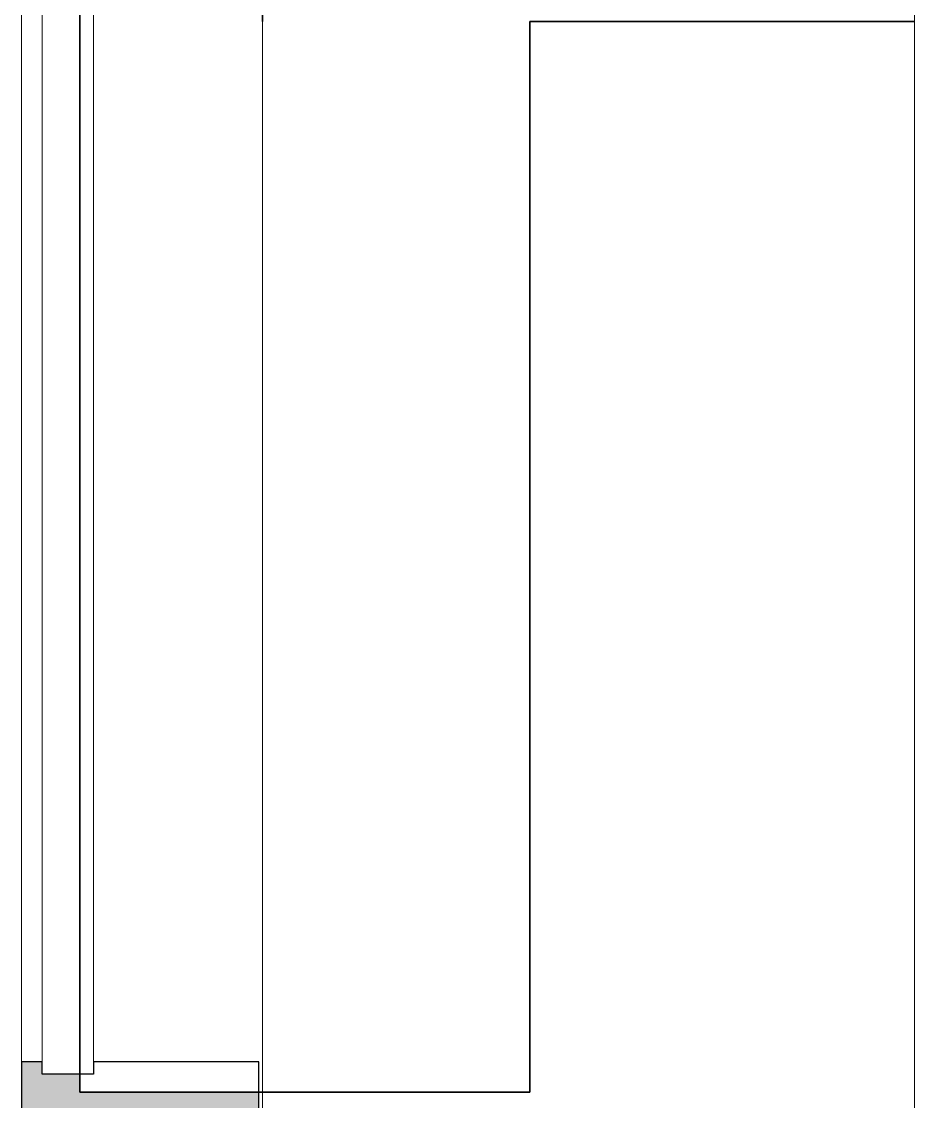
# Model space of a CAD drawing. Header units: millimetres. Extents: x -2128 to 116635, y -18248 to 18481.
# Drawn here: x 114987 to 115721, y 11392 to 12280 of the extents above; entities that cross this region are included whole.
import ezdxf

# ---------------------------------------------------------------- set-up
doc = ezdxf.new("R2010")
doc.units = ezdxf.units.MM
for name, color, linetype, lineweight in [('A-DETL-GENF', 7, 'Continuous', 9), ('A-FLOR-1', 7, 'Continuous', 35), ('A-GLAZ-1', 7, 'Continuous', 5), ('A-GLAZ-CURT-1', 7, 'Continuous', 5), ('A-GLAZ-CWMG', 7, 'Continuous', 9), ('A-GLAZ-CWMG-1', 7, 'Continuous', 25), ('A-WALL', 7, 'Continuous', 5), ('I-WALL', 7, 'Continuous', 5), ('I-WALL-1', 7, 'Continuous', 35)]:
    doc.layers.add(name, color=color, linetype=linetype, lineweight=lineweight)

# ---------------------------------------------------------------- blocks, each defined once
blk = doc.blocks.new('Прямоугольный импост - Рядовой 50х195-39561558-АР2_Фасад в А-Г копия 1')
at = {"layer": 'A-GLAZ-CWMG'}
for p, q in [((10219, 13730), (10250, 13730)), ((10202, 11425), (10202, 13680))]:
    blk.add_line(p, q, dxfattribs=at)
blk = doc.blocks.new('PNS_Панель прямоугольная - Нр_Стемалит - 42 мм-39561648-АР2_Фасад в А-Г копия 1')
at = {"layer": 'A-GLAZ-1'}
for p, q in [((10261, 13690), (10219, 13690)), ((10219, 13690), (10219, 11415)), ((10261, 11415), (10261, 13690)), ((10219, 11415), (10261, 11415))]:
    blk.add_line(p, q, dxfattribs=at)
blk = doc.blocks.new('Прямоугольный импост - Рядовой 50х195-39561515-АР2_Фасад в А-Г копия 1')
at = {"layer": 'A-GLAZ-CWMG'}
blk.add_hatch(color=256, dxfattribs=at).paths.add_polyline_path([(10397, 11375), (10397, 11400), (10250, 11400), (10250, 11415), (10219, 11415), (10219, 11425), (10202, 11425), (10202, 11375), (10219, 11375), (10219, 11385), (10261, 11385), (10261, 11375), (10393.75, 11375)], flags=0)
at = {"layer": 'A-GLAZ-CWMG-1'}
for p, q in [((10219, 11425), (10202, 11425)), ((10202, 11425), (10202, 11375)), ((10219, 11415), (10219, 11425)), ((10397, 11425), (10261, 11425)), ((10261, 11425), (10261, 11415)), ((10397, 11375), (10397, 11425)), ((10261, 11415), (10219, 11415)), ((10219, 11375), (10219, 11385)), ((10219, 11385), (10261, 11385)), ((10261, 11385), (10261, 11375)), ((10202, 11375), (10219, 11375)), ((10261, 11375), (10397, 11375))]:
    blk.add_line(p, q, dxfattribs=at)
blk = doc.blocks.new('DET_L_Линия разрыва - М100-35794277-АР2_Фасад в А-Г копия 1')
at = {"layer": 'A-DETL-GENF'}
blk.add_line((10936.13, 17334.21), (10936.13, 8070.02), dxfattribs=at)

msp = doc.modelspace()

# ---------------------------------------------------------------- linework, layer by layer
at = {"layer": 'A-FLOR-1'}
for p, q in [((115185.17, 12520), (115185.17, 12280)), ((115405.17, 12280), (115721.31, 12280))]:
    msp.add_line(p, q, dxfattribs=at)
at = {"layer": 'A-WALL'}
for p, q in [((115185.17, 11400), (115185.17, 12280)), ((115185.17, 12280), (115185.17, 11400))]:
    msp.add_line(p, q, dxfattribs=at)
at = {"layer": 'I-WALL'}
msp.add_line((115185.17, 11400), (115185.17, 8870), dxfattribs=at)
at = {"layer": 'I-WALL-1'}
for p, q in [((115035.17, 13780), (115035.17, 11400)), ((115405.17, 11400), (115405.17, 12280)), ((115035.17, 11400), (115405.17, 11400))]:
    msp.add_line(p, q, dxfattribs=at)

# ---------------------------------------------------------------- block references
at = {"layer": 'A-DETL-GENF'}
msp.add_blockref('DET_L_Линия разрыва - М100-35794277-АР2_Фасад в А-Г копия 1', (104785.17, 0), dxfattribs=at)
at = {"layer": 'A-GLAZ-CURT-1'}
msp.add_blockref('PNS_Панель прямоугольная - Нр_Стемалит - 42 мм-39561648-АР2_Фасад в А-Г копия 1', (104785.17, 0), dxfattribs=at)
at = {"layer": 'A-GLAZ-CWMG'}
for name in ['Прямоугольный импост - Рядовой 50х195-39561558-АР2_Фасад в А-Г копия 1', 'Прямоугольный импост - Рядовой 50х195-39561515-АР2_Фасад в А-Г копия 1']:
    msp.add_blockref(name, (104785.17, 0), dxfattribs=at)

doc.saveas('drawing.dxf')
